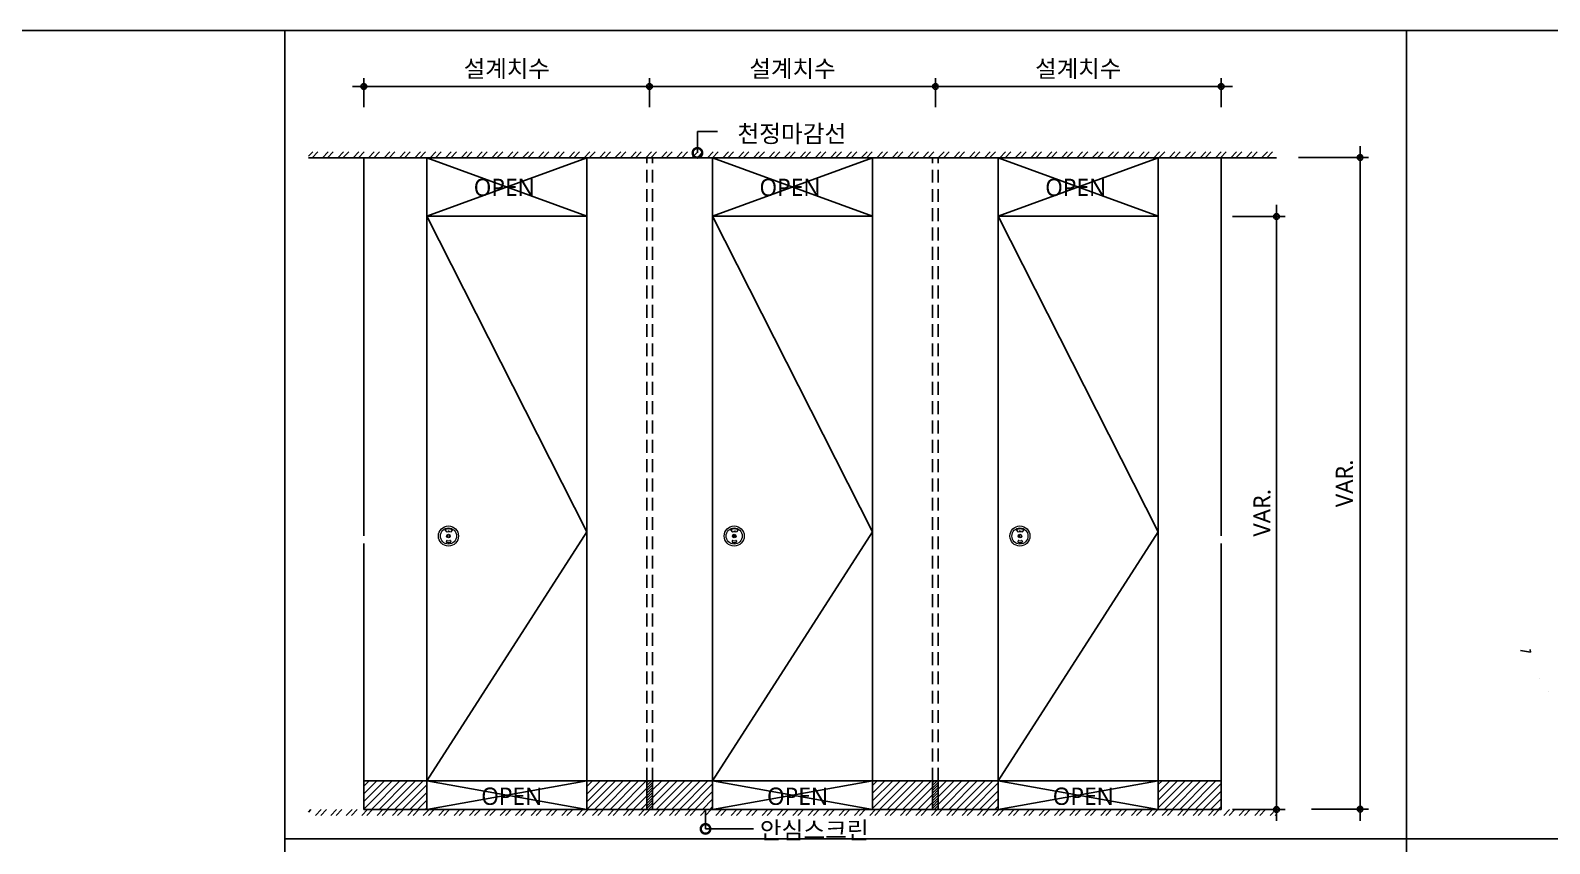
# Model space of a CAD drawing. Extents: x -255 to 8105, y -176 to 5714.
# Drawn here: x 2040 to 4698, y 4116 to 5538 of the extents above; entities that cross this region are included whole.
import ezdxf
from ezdxf.enums import TextEntityAlignment as Align

# ---------------------------------------------------------------- set-up
doc = ezdxf.new("R2010")
doc.units = 0
doc.header["$LTSCALE"] = 30
doc.linetypes.add('HIDDEN', pattern=[0.375, 0.25, -0.125])
doc.layers.get('0').update_dxf_attribs({"linetype": 'CONTINUOUS'})
for name, color, linetype in [('DIM', 7, 'CONTINUOUS'), ('HAT', 8, 'CONTINUOUS'), ('HID', 9, 'HIDDEN'), ('문자', 3, 'CONTINUOUS'), ('부자재', 4, 'CONTINUOUS'), ('잠금쇠(회전형)', 4, 'CONTINUOUS'), ('치수', 1, 'CONTINUOUS'), ('판넬', 2, 'CONTINUOUS'), ('해치', 8, 'CONTINUOUS')]:
    doc.layers.add(name, color=color, linetype=linetype)
doc.styles.add('HDW', font='gulim.ttc')
doc.styles.add('돋움', font='malgun.ttf')

# ---------------------------------------------------------------- blocks, each defined once
blk = doc.blocks.new('DIMDOT')
at = {"linetype": 'Continuous'}
blk.add_line((-2, 0), (2, 0), dxfattribs=at)
for radius in [0.5, 0.25]:
    blk.add_circle((0, 0), radius, dxfattribs=at)
blk = doc.blocks.new('_DOTSMALL')
at = {"color": 0, "linetype": 'ByBlock', "const_width": 0.5}
blk.add_lwpolyline([(-0.0625, 0, 1), (0.0625, 0, 1)], format="xyb", close=True, dxfattribs=at)
blk = doc.blocks.new('A$C63EC304E')
at = {"layer": '치수', "color": 1, "xscale": 2.5, "yscale": 2.5, "zscale": 2.5, "rotation": 234.3098741996962}
blk.add_blockref('_DOTSMALL', (0.31, 0.31), dxfattribs=at)
blk = doc.blocks.new('A$C2BC9653E')
at = {"layer": '치수', "xscale": 0.3333333333333333, "yscale": 0.3333333333333333, "zscale": 0.3333333333333333}
blk.add_blockref('A$C63EC304E', (0, 0), dxfattribs=at)
blk = doc.blocks.new('A$C7FC71301')
at = {"layer": '치수', "rotation": 180}
blk.add_blockref('A$C2BC9653E', (0.208, 0.208), dxfattribs=at)
blk = doc.blocks.new('A$C4A20372B')
at = {"layer": '치수'}
blk.add_blockref('A$C7FC71301', (0, 0), dxfattribs=at)
blk = doc.blocks.new('A$C566469F5')
at = {"layer": '치수'}
blk.add_blockref('A$C4A20372B', (0, 0), dxfattribs=at)
blk = doc.blocks.new('A$C7E317CD4')
at = {"layer": '해치', "xscale": 2, "yscale": 2, "zscale": 2}
blk.add_blockref('A$C566469F5', (0, 0), dxfattribs=at)
blk = doc.blocks.new('A$C601D7F27')
at = {"layer": '치수'}
blk.add_blockref('A$C7E317CD4', (0, 0), dxfattribs=at)
blk = doc.blocks.new('UNI-01', base_point=(7634, 7239))
at = {"color": 2}
for p, q in [((7634.4, 12777.2), (14886.8, 12777.2)), ((7634.4, 12777.2), (14886.8, 12777.2)), ((7634.4, 12777.2), (15616.4, 12777.2)), ((10160.8, 12554.5), (11854.4, 12554.5)), ((10367.5, 11464.7), (10257.5, 11464.7)), ((10257.5, 11464.7), (10257.5, 11414.7)), ((10367.5, 11414.7), (10367.5, 11464.7)), ((10647.5, 11464.7), (10647.5, 11414.7)), ((10867.5, 11464.7), (10647.5, 11464.7)), ((10647.5, 11464.7), (10647.5, 11414.7)), ((10752.5, 11464.7), (10752.5, 11414.7)), ((10762.5, 11464.7), (10752.5, 11464.7)), ((10752.5, 11464.7), (10752.5, 11414.7)), ((10762.5, 11414.7), (10762.5, 11464.7)), ((10867.5, 11414.7), (10867.5, 11464.7)), ((11147.5, 11464.7), (11367.5, 11464.7)), ((11147.5, 11414.7), (11147.5, 11464.7)), ((11252.5, 11464.7), (11252.5, 11414.7)), ((11262.5, 11464.7), (11252.5, 11464.7)), ((11252.5, 11464.7), (11252.5, 11414.7)), ((11262.5, 11414.7), (11262.5, 11464.7)), ((11367.5, 11464.7), (11367.5, 11414.7)), ((11367.5, 11464.7), (11367.5, 11414.7)), ((11647.5, 11464.7), (11757.5, 11464.7)), ((11647.5, 11414.7), (11647.5, 11464.7)), ((11757.5, 11464.7), (11757.5, 11414.7)), ((10257.5, 11414.7), (10367.5, 11414.7)), ((10647.5, 11414.7), (10867.5, 11414.7)), ((10752.5, 11414.7), (10762.5, 11414.7)), ((11367.5, 11414.7), (11147.5, 11414.7)), ((11252.5, 11414.7), (11262.5, 11414.7)), ((11757.5, 11414.7), (11647.5, 11414.7))]:
    blk.add_line(p, q, dxfattribs=at)
at = {"color": 8}
for p, q in [((10119.3, 10008), (10119.3, 12777.2)), ((12081.9, 10008), (12081.9, 12777.2)), ((10119.3, 11362.9), (13467.1, 11362.9))]:
    blk.add_line(p, q, dxfattribs=at)
for p, q in [((10257.5, 11893.4), (10257.5, 12554.5)), ((11757.5, 11893.4), (11757.5, 12554.5)), ((10257.5, 11879.6), (10257.5, 11414.7)), ((11757.5, 11879.6), (11757.5, 11414.7)), ((10257.5, 11414.7), (11757.5, 11414.7))]:
    blk.add_line(p, q)
at = {"color": 3, "linetype": 'Continuous'}
for p, q in [((10307.2, 11464.7), (10257.5, 11415)), ((10293.7, 11464.7), (10257.5, 11428.5)), ((10280.3, 11464.7), (10257.5, 11442)), ((10266.8, 11464.7), (10257.5, 11455.5)), ((10320.7, 11464.7), (10270.7, 11414.7)), ((10334.1, 11464.7), (10284.1, 11414.7)), ((10347.6, 11464.7), (10297.6, 11414.7)), ((10361.1, 11464.7), (10311.1, 11414.7)), ((10367.5, 11457.7), (10324.5, 11414.7)), ((10684.4, 11464.7), (10647.5, 11427.9)), ((10670.9, 11464.7), (10647.5, 11441.3)), ((10657.4, 11464.7), (10647.5, 11454.8)), ((10697.8, 11464.7), (10647.8, 11414.7)), ((10711.3, 11464.7), (10661.3, 11414.7)), ((10724.8, 11464.7), (10674.8, 11414.7)), ((10738.2, 11464.7), (10688.2, 11414.7)), ((10751.7, 11464.7), (10701.7, 11414.7)), ((10805.6, 11464.7), (10762.5, 11421.6)), ((10792.1, 11464.7), (10762.5, 11435.1)), ((10778.7, 11464.7), (10762.5, 11448.6)), ((10765.2, 11464.7), (10762.5, 11462)), ((10819.1, 11464.7), (10769.1, 11414.7)), ((10832.5, 11464.7), (10782.5, 11414.7)), ((10846, 11464.7), (10796, 11414.7)), ((10859.5, 11464.7), (10809.5, 11414.7)), ((10867.5, 11459.3), (10823, 11414.7)), ((11196.2, 11464.7), (11147.5, 11416)), ((11182.8, 11464.7), (11147.5, 11429.5)), ((11169.3, 11464.7), (11147.5, 11442.9)), ((11155.8, 11464.7), (11147.5, 11456.4)), ((11209.7, 11464.7), (11159.7, 11414.7)), ((11223.2, 11464.7), (11173.2, 11414.7)), ((11236.7, 11464.7), (11186.7, 11414.7)), ((11250.1, 11464.7), (11200.1, 11414.7)), ((11304, 11464.7), (11262.5, 11423.2)), ((11290.5, 11464.7), (11262.5, 11436.7)), ((11277.1, 11464.7), (11262.5, 11450.2)), ((11263.6, 11464.7), (11262.5, 11463.6)), ((11317.5, 11464.7), (11267.5, 11414.7)), ((11330.9, 11464.7), (11280.9, 11414.7)), ((11344.4, 11464.7), (11294.4, 11414.7)), ((11357.9, 11464.7), (11307.9, 11414.7)), ((11367.5, 11460.9), (11321.4, 11414.7)), ((11694.6, 11464.7), (11647.5, 11417.6)), ((11681.2, 11464.7), (11647.5, 11431.1)), ((11667.7, 11464.7), (11647.5, 11444.5)), ((11654.2, 11464.7), (11647.5, 11458)), ((11708.1, 11464.7), (11658.1, 11414.7)), ((11721.6, 11464.7), (11671.6, 11414.7)), ((11735.1, 11464.7), (11685.1, 11414.7)), ((11748.5, 11464.7), (11698.5, 11414.7)), ((11757.5, 11460.2), (11712, 11414.7)), ((10367.5, 11444.2), (10338, 11414.7)), ((10752.5, 11452), (10715.2, 11414.7)), ((10752.5, 11438.6), (10728.7, 11414.7)), ((10867.5, 11445.8), (10836.4, 11414.7)), ((10867.5, 11432.3), (10849.9, 11414.7)), ((11252.5, 11453.6), (11213.6, 11414.7)), ((11252.5, 11440.2), (11227.1, 11414.7)), ((11367.5, 11447.4), (11334.8, 11414.7)), ((11367.5, 11433.9), (11348.3, 11414.7)), ((11757.5, 11446.8), (11725.5, 11414.7)), ((11757.5, 11433.3), (11738.9, 11414.7)), ((10367.5, 11430.7), (10351.5, 11414.7)), ((10367.5, 11417.3), (10365, 11414.7)), ((10752.5, 11425.1), (10742.1, 11414.7)), ((10867.5, 11418.9), (10863.4, 11414.7)), ((11252.5, 11426.7), (11240.5, 11414.7)), ((11367.5, 11420.5), (11361.8, 11414.7)), ((11757.5, 11419.8), (11752.4, 11414.7))]:
    blk.add_line(p, q, dxfattribs=at)
at = {"color": 2, "linetype": 'Continuous'}
for p, q in [((10752.5, 11461), (10756.2, 11464.7)), ((10752.5, 11456.5), (10760.7, 11464.7)), ((10752.5, 11452), (10762.5, 11462)), ((11252.5, 11461), (11256.2, 11464.7)), ((11252.5, 11456.5), (11260.7, 11464.7)), ((11252.5, 11452), (11262.5, 11462)), ((10752.5, 11447.6), (10762.5, 11457.6)), ((10752.5, 11443.1), (10762.5, 11453.1)), ((10752.5, 11438.6), (10762.5, 11448.6)), ((10752.5, 11434.1), (10762.5, 11444.1)), ((10752.5, 11429.6), (10762.5, 11439.6)), ((10752.5, 11425.1), (10762.5, 11435.1)), ((11252.5, 11447.6), (11262.5, 11457.6)), ((11252.5, 11443.1), (11262.5, 11453.1)), ((11252.5, 11438.6), (11262.5, 11448.6)), ((11252.5, 11434.1), (11262.5, 11444.1)), ((11252.5, 11429.6), (11262.5, 11439.6)), ((11252.5, 11425.1), (11262.5, 11435.1)), ((10752.5, 11420.6), (10762.5, 11430.6)), ((10752.5, 11416.1), (10762.5, 11426.1)), ((10755.6, 11414.7), (10762.5, 11421.6)), ((10760.1, 11414.7), (10762.5, 11417.1)), ((11252.5, 11420.6), (11262.5, 11430.6)), ((11252.5, 11416.1), (11262.5, 11426.1)), ((11255.6, 11414.7), (11262.5, 11421.6)), ((11260.1, 11414.7), (11262.5, 11417.1))]:
    blk.add_line(p, q, dxfattribs=at)
at = {"layer": 'DIM', "ltscale": 10}
for p, q in [((10257.5, 12642.6), (10257.5, 12693.9)), ((10757.5, 12642.6), (10757.5, 12693.9)), ((10757.5, 12642.6), (10757.5, 12693.9)), ((11257.5, 12642.6), (11257.5, 12693.9)), ((11257.5, 12642.6), (11257.5, 12693.9)), ((11757.5, 12642.6), (11757.5, 12693.9)), ((10267.5, 12678.9), (10747.5, 12678.9)), ((10767.5, 12678.9), (11247.5, 12678.9)), ((11267.5, 12678.9), (11747.5, 12678.9)), ((11893.2, 12554.7), (12015.6, 12554.7)), ((12000.6, 11424.9), (12000.6, 12544.7)), ((11777.5, 12451.8), (11869.4, 12451.8)), ((11854.4, 12441.8), (11854.4, 11424.7)), ((11777.5, 11414.7), (11869.4, 11414.7)), ((11915.7, 11414.9), (12015.6, 11414.9))]:
    blk.add_line(p, q, dxfattribs=at)
at = {"layer": 'HAT', "linetype": 'Continuous'}
for p, q in [((10160.8, 12557.2), (10168.1, 12564.5)), ((10167.1, 12554.5), (10177.1, 12564.5)), ((10185, 12554.5), (10195, 12564.5)), ((10194, 12554.5), (10204, 12564.5)), ((10212, 12554.5), (10222, 12564.5)), ((10220.9, 12554.5), (10230.9, 12564.5)), ((10238.9, 12554.5), (10248.9, 12564.5)), ((10247.9, 12554.5), (10257.9, 12564.5)), ((10265.8, 12554.5), (10275.8, 12564.5)), ((10274.8, 12554.5), (10284.8, 12564.5)), ((10292.8, 12554.5), (10302.8, 12564.5)), ((10301.8, 12554.5), (10311.8, 12564.5)), ((10319.7, 12554.5), (10329.7, 12564.5)), ((10328.7, 12554.5), (10338.7, 12564.5)), ((10346.7, 12554.5), (10356.7, 12564.5)), ((10355.6, 12554.5), (10365.6, 12564.5)), ((10373.6, 12554.5), (10383.6, 12564.5)), ((10382.6, 12554.5), (10392.6, 12564.5)), ((10400.5, 12554.5), (10410.5, 12564.5)), ((10409.5, 12554.5), (10419.5, 12564.5)), ((10427.5, 12554.5), (10437.5, 12564.5)), ((10436.5, 12554.5), (10446.5, 12564.5)), ((10454.4, 12554.5), (10464.4, 12564.5)), ((10463.4, 12554.5), (10473.4, 12564.5)), ((10481.4, 12554.5), (10491.4, 12564.5)), ((10490.4, 12554.5), (10500.4, 12564.5)), ((10508.3, 12554.5), (10518.3, 12564.5)), ((10517.3, 12554.5), (10527.3, 12564.5)), ((10535.3, 12554.5), (10545.3, 12564.5)), ((10544.2, 12554.5), (10554.2, 12564.5)), ((10562.2, 12554.5), (10572.2, 12564.5)), ((10571.2, 12554.5), (10581.2, 12564.5)), ((10589.1, 12554.5), (10599.1, 12564.5)), ((10598.1, 12554.5), (10608.1, 12564.5)), ((10616.1, 12554.5), (10626.1, 12564.5)), ((10625.1, 12554.5), (10635.1, 12564.5)), ((10643, 12554.5), (10653, 12564.5)), ((10652, 12554.5), (10662, 12564.5)), ((10670, 12554.5), (10680, 12564.5)), ((10678.9, 12554.5), (10688.9, 12564.5)), ((10696.9, 12554.5), (10706.9, 12564.5)), ((10705.9, 12554.5), (10715.9, 12564.5)), ((10723.8, 12554.5), (10733.8, 12564.5)), ((10732.8, 12554.5), (10742.8, 12564.5)), ((10750.8, 12554.5), (10760.8, 12564.5)), ((10759.8, 12554.5), (10769.8, 12564.5)), ((10777.7, 12554.5), (10787.7, 12564.5)), ((10786.7, 12554.5), (10796.7, 12564.5)), ((10804.7, 12554.5), (10814.7, 12564.5)), ((10813.6, 12554.5), (10823.6, 12564.5)), ((10831.6, 12554.5), (10841.6, 12564.5)), ((10840.6, 12554.5), (10850.6, 12564.5)), ((10858.5, 12554.5), (10868.5, 12564.5)), ((10867.5, 12554.5), (10877.5, 12564.5)), ((10885.5, 12554.5), (10895.5, 12564.5)), ((10894.5, 12554.5), (10904.5, 12564.5)), ((10912.4, 12554.5), (10922.4, 12564.5)), ((10921.4, 12554.5), (10931.4, 12564.5)), ((10939.4, 12554.5), (10949.4, 12564.5)), ((10948.3, 12554.5), (10958.3, 12564.5)), ((10966.3, 12554.5), (10976.3, 12564.5)), ((10975.3, 12554.5), (10985.3, 12564.5)), ((10993.2, 12554.5), (11003.2, 12564.5)), ((11002.2, 12554.5), (11012.2, 12564.5)), ((11020.2, 12554.5), (11030.2, 12564.5)), ((11029.2, 12554.5), (11039.2, 12564.5)), ((11047.1, 12554.5), (11057.1, 12564.5)), ((11056.1, 12554.5), (11066.1, 12564.5)), ((11074.1, 12554.5), (11084.1, 12564.5)), ((11083, 12554.5), (11093, 12564.5)), ((11101, 12554.5), (11111, 12564.5)), ((11110, 12554.5), (11120, 12564.5)), ((11127.9, 12554.5), (11137.9, 12564.5)), ((11136.9, 12554.5), (11146.9, 12564.5)), ((11154.9, 12554.5), (11164.9, 12564.5)), ((11163.9, 12554.5), (11173.9, 12564.5)), ((11181.8, 12554.5), (11191.8, 12564.5)), ((11190.8, 12554.5), (11200.8, 12564.5)), ((11208.8, 12554.5), (11218.8, 12564.5)), ((11217.8, 12554.5), (11227.8, 12564.5)), ((11235.7, 12554.5), (11245.7, 12564.5)), ((11244.7, 12554.5), (11254.7, 12564.5)), ((11262.7, 12554.5), (11272.7, 12564.5)), ((11271.6, 12554.5), (11281.6, 12564.5)), ((11289.6, 12554.5), (11299.6, 12564.5)), ((11298.6, 12554.5), (11308.6, 12564.5)), ((11316.5, 12554.5), (11326.5, 12564.5)), ((11325.5, 12554.5), (11335.5, 12564.5)), ((11343.5, 12554.5), (11353.5, 12564.5)), ((11352.5, 12554.5), (11362.5, 12564.5)), ((11370.4, 12554.5), (11380.4, 12564.5)), ((11379.4, 12554.5), (11389.4, 12564.5)), ((11397.4, 12554.5), (11407.4, 12564.5)), ((11406.3, 12554.5), (11416.3, 12564.5)), ((11424.3, 12554.5), (11434.3, 12564.5)), ((11433.3, 12554.5), (11443.3, 12564.5)), ((11451.2, 12554.5), (11461.2, 12564.5)), ((11460.2, 12554.5), (11470.2, 12564.5)), ((11478.2, 12554.5), (11488.2, 12564.5)), ((11487.2, 12554.5), (11497.2, 12564.5)), ((11505.1, 12554.5), (11515.1, 12564.5)), ((11514.1, 12554.5), (11524.1, 12564.5)), ((11532.1, 12554.5), (11542.1, 12564.5)), ((11541, 12554.5), (11551, 12564.5)), ((11559, 12554.5), (11569, 12564.5)), ((11568, 12554.5), (11578, 12564.5)), ((11585.9, 12554.5), (11595.9, 12564.5)), ((11594.9, 12554.5), (11604.9, 12564.5)), ((11612.9, 12554.5), (11622.9, 12564.5)), ((11621.9, 12554.5), (11631.9, 12564.5)), ((11639.8, 12554.5), (11649.8, 12564.5)), ((11648.8, 12554.5), (11658.8, 12564.5)), ((11666.8, 12554.5), (11676.8, 12564.5)), ((11675.7, 12554.5), (11685.7, 12564.5)), ((11693.7, 12554.5), (11703.7, 12564.5)), ((11702.7, 12554.5), (11712.7, 12564.5)), ((11720.6, 12554.5), (11730.6, 12564.5)), ((11729.6, 12554.5), (11739.6, 12564.5)), ((11747.6, 12554.5), (11757.6, 12564.5)), ((11756.6, 12554.5), (11766.6, 12564.5)), ((11774.5, 12554.5), (11784.5, 12564.5)), ((11783.5, 12554.5), (11793.5, 12564.5)), ((11801.5, 12554.5), (11811.5, 12564.5)), ((11810.4, 12554.5), (11820.4, 12564.5)), ((11828.4, 12554.5), (11838.4, 12564.5)), ((11837.4, 12554.5), (11847.4, 12564.5)), ((10160.8, 11410.1), (10164.9, 11414.2)), ((10172.9, 11404.2), (10182.9, 11414.2)), ((10181.9, 11404.2), (10191.9, 11414.2)), ((10199.8, 11404.2), (10209.8, 11414.2)), ((10208.8, 11404.2), (10218.8, 11414.2)), ((10226.8, 11404.2), (10236.8, 11414.2)), ((10235.8, 11404.2), (10245.8, 11414.2)), ((10253.7, 11404.2), (10263.7, 11414.2)), ((10262.7, 11404.2), (10272.7, 11414.2)), ((10280.7, 11404.2), (10290.7, 11414.2)), ((10289.6, 11404.2), (10299.6, 11414.2)), ((10307.6, 11404.2), (10317.6, 11414.2)), ((10316.6, 11404.2), (10326.6, 11414.2)), ((10334.5, 11404.2), (10344.5, 11414.2)), ((10343.5, 11404.2), (10353.5, 11414.2)), ((10361.5, 11404.2), (10371.5, 11414.2)), ((10370.5, 11404.2), (10380.5, 11414.2)), ((10388.4, 11404.2), (10398.4, 11414.2)), ((10397.4, 11404.2), (10407.4, 11414.2)), ((10415.4, 11404.2), (10425.4, 11414.2)), ((10424.3, 11404.2), (10434.3, 11414.2)), ((10442.3, 11404.2), (10452.3, 11414.2)), ((10451.3, 11404.2), (10461.3, 11414.2)), ((10469.2, 11404.2), (10479.2, 11414.2)), ((10478.2, 11404.2), (10488.2, 11414.2)), ((10496.2, 11404.2), (10506.2, 11414.2)), ((10505.2, 11404.2), (10515.2, 11414.2)), ((10523.1, 11404.2), (10533.1, 11414.2)), ((10532.1, 11404.2), (10542.1, 11414.2)), ((10550.1, 11404.2), (10560.1, 11414.2)), ((10559, 11404.2), (10569, 11414.2)), ((10577, 11404.2), (10587, 11414.2)), ((10586, 11404.2), (10596, 11414.2)), ((10603.9, 11404.2), (10613.9, 11414.2)), ((10612.9, 11404.2), (10622.9, 11414.2)), ((10630.9, 11404.2), (10640.9, 11414.2)), ((10639.9, 11404.2), (10649.9, 11414.2)), ((10657.8, 11404.2), (10667.8, 11414.2)), ((10666.8, 11404.2), (10676.8, 11414.2)), ((10684.8, 11404.2), (10694.8, 11414.2)), ((10693.7, 11404.2), (10703.7, 11414.2)), ((10711.7, 11404.2), (10721.7, 11414.2)), ((10720.7, 11404.2), (10730.7, 11414.2)), ((10738.6, 11404.2), (10748.6, 11414.2)), ((10747.6, 11404.2), (10757.6, 11414.2)), ((10765.6, 11404.2), (10775.6, 11414.2)), ((10774.6, 11404.2), (10784.6, 11414.2)), ((10792.5, 11404.2), (10802.5, 11414.2)), ((10801.5, 11404.2), (10811.5, 11414.2)), ((10819.5, 11404.2), (10829.5, 11414.2)), ((10828.4, 11404.2), (10838.4, 11414.2)), ((10846.4, 11404.2), (10856.4, 11414.2)), ((10855.4, 11404.2), (10865.4, 11414.2)), ((10873.3, 11404.2), (10883.3, 11414.2)), ((10882.3, 11404.2), (10892.3, 11414.2)), ((10900.3, 11404.2), (10910.3, 11414.2)), ((10909.3, 11404.2), (10919.3, 11414.2)), ((10927.2, 11404.2), (10937.2, 11414.2)), ((10936.2, 11404.2), (10946.2, 11414.2)), ((10954.2, 11404.2), (10964.2, 11414.2)), ((10963.2, 11404.2), (10973.2, 11414.2)), ((10981.1, 11404.2), (10991.1, 11414.2)), ((10990.1, 11404.2), (11000.1, 11414.2)), ((11008.1, 11404.2), (11018.1, 11414.2)), ((11017, 11404.2), (11027, 11414.2)), ((11035, 11404.2), (11045, 11414.2)), ((11044, 11404.2), (11054, 11414.2)), ((11061.9, 11404.2), (11071.9, 11414.2)), ((11070.9, 11404.2), (11080.9, 11414.2)), ((11088.9, 11404.2), (11098.9, 11414.2)), ((11097.9, 11404.2), (11107.9, 11414.2)), ((11115.8, 11404.2), (11125.8, 11414.2)), ((11124.8, 11404.2), (11134.8, 11414.2)), ((11142.8, 11404.2), (11152.8, 11414.2)), ((11151.7, 11404.2), (11161.7, 11414.2)), ((11169.7, 11404.2), (11179.7, 11414.2)), ((11178.7, 11404.2), (11188.7, 11414.2)), ((11196.6, 11404.2), (11206.6, 11414.2)), ((11205.6, 11404.2), (11215.6, 11414.2)), ((11223.6, 11404.2), (11233.6, 11414.2)), ((11232.6, 11404.2), (11242.6, 11414.2)), ((11250.5, 11404.2), (11260.5, 11414.2)), ((11259.5, 11404.2), (11269.5, 11414.2)), ((11277.5, 11404.2), (11287.5, 11414.2)), ((11286.4, 11404.2), (11296.4, 11414.2)), ((11304.4, 11404.2), (11314.4, 11414.2)), ((11313.4, 11404.2), (11323.4, 11414.2)), ((11331.3, 11404.2), (11341.3, 11414.2)), ((11340.3, 11404.2), (11350.3, 11414.2)), ((11358.3, 11404.2), (11368.3, 11414.2)), ((11367.3, 11404.2), (11377.3, 11414.2)), ((11385.2, 11404.2), (11395.2, 11414.2)), ((11394.2, 11404.2), (11404.2, 11414.2)), ((11412.2, 11404.2), (11422.2, 11414.2)), ((11421.1, 11404.2), (11431.1, 11414.2)), ((11439.1, 11404.2), (11449.1, 11414.2)), ((11448.1, 11404.2), (11458.1, 11414.2)), ((11466, 11404.2), (11476, 11414.2)), ((11475, 11404.2), (11485, 11414.2)), ((11493, 11404.2), (11503, 11414.2)), ((11502, 11404.2), (11512, 11414.2)), ((11519.9, 11404.2), (11529.9, 11414.2)), ((11528.9, 11404.2), (11538.9, 11414.2)), ((11546.9, 11404.2), (11556.9, 11414.2)), ((11555.8, 11404.2), (11565.8, 11414.2)), ((11573.8, 11404.2), (11583.8, 11414.2)), ((11582.8, 11404.2), (11592.8, 11414.2)), ((11600.8, 11404.2), (11610.8, 11414.2)), ((11609.7, 11404.2), (11619.7, 11414.2)), ((11627.7, 11404.2), (11637.7, 11414.2)), ((11636.7, 11404.2), (11646.7, 11414.2)), ((11654.6, 11404.2), (11664.6, 11414.2)), ((11663.6, 11404.2), (11673.6, 11414.2)), ((11681.6, 11404.2), (11691.6, 11414.2)), ((11690.6, 11404.2), (11700.6, 11414.2)), ((11708.5, 11404.2), (11718.5, 11414.2)), ((11717.5, 11404.2), (11727.5, 11414.2)), ((11735.5, 11404.2), (11745.5, 11414.2)), ((11744.4, 11404.2), (11754.4, 11414.2)), ((11762.4, 11404.2), (11772.4, 11414.2)), ((11771.4, 11404.2), (11781.4, 11414.2)), ((11789.3, 11404.2), (11799.3, 11414.2)), ((11798.3, 11404.2), (11808.3, 11414.2)), ((11816.3, 11404.2), (11826.3, 11414.2)), ((11825.3, 11404.2), (11835.3, 11414.2)), ((11843.2, 11404.2), (11853.2, 11414.2)), ((11852.2, 11404.2), (11854.4, 11406.5))]:
    blk.add_line(p, q, dxfattribs=at)
at = {"layer": 'HID', "ltscale": 3}
for p, q in [((10752.5, 11464.7), (10752.5, 12554.5)), ((10762.5, 11464.7), (10762.5, 12554.5)), ((11252.5, 11464.7), (11252.5, 12554.5)), ((11262.5, 11464.7), (11262.5, 12554.5))]:
    blk.add_line(p, q, dxfattribs=at)
at = {"layer": 'HID'}
for p, q in [((10752.5, 12554.5), (10762.5, 12554.5)), ((11252.5, 12554.5), (11262.5, 12554.5))]:
    blk.add_line(p, q, dxfattribs=at)
at = {"layer": '부자재', "color": 3}
blk.add_line((11757.5, 12554.5), (10257.5, 12554.5), dxfattribs=at)
blk.add_line((11757.5, 12554.5), (10257.5, 12554.5), dxfattribs=at)
at = {"layer": '잠금쇠(회전형)', "linetype": 'Continuous', "lineweight": 15}
for p, q in [((10398.9, 11903.4), (10402.6, 11899.5)), ((10402.2, 11884.2), (10401.8, 11883.1)), ((10404.1, 11895.7), (10404.1, 11890)), ((10406.8, 11895.7), (10406.8, 11889.9)), ((10412.6, 11903.4), (10409, 11899.5)), ((10409.4, 11884.2), (10409.8, 11883.1)), ((10898.9, 11903.4), (10902.6, 11899.5)), ((10902.2, 11884.2), (10901.8, 11883.1)), ((10904.1, 11895.7), (10904.1, 11890)), ((10906.8, 11895.7), (10906.8, 11889.9)), ((10912.6, 11903.4), (10909, 11899.5)), ((10909.4, 11884.2), (10909.8, 11883.1)), ((11398.9, 11903.4), (11402.6, 11899.5)), ((11402.2, 11884.2), (11401.8, 11883.1)), ((11404.1, 11895.7), (11404.1, 11890)), ((11406.8, 11895.7), (11406.8, 11889.9)), ((11412.6, 11903.4), (11409, 11899.5)), ((11409.4, 11884.2), (11409.8, 11883.1))]:
    blk.add_line(p, q, dxfattribs=at)
for centre, radius in [((10405.5, 11892.8), 17.6), ((10905.5, 11892.8), 17.6), ((11405.5, 11892.8), 17.6), ((10405.5, 11892.8), 14.1), ((10405.5, 11892.8), 3.21), ((10905.5, 11892.8), 14.1), ((10905.5, 11892.8), 3.21), ((11405.5, 11892.8), 14.1), ((11405.5, 11892.8), 3.21)]:
    blk.add_circle(centre, radius, dxfattribs=at)
for centre, radius, start, end in [((10405.8, 11891.1), 14.1, 61.0478, 118.9522), ((10402.7, 11882.8), 0.98, 160.8571, 255.4685), ((10403.1, 11883.9), 0.98, 72.2332, 160.8571), ((10405.8, 11893.5), 6.81, 61.8696, 118.1304), ((10405.8, 11892.2), 7.75, 252.2332, 287.7668), ((10408.4, 11883.9), 0.98, 19.1429, 107.7668), ((10408.8, 11882.8), 0.98, 284.5315, 19.1429), ((10905.8, 11891.1), 14.1, 61.0478, 118.9522), ((10902.7, 11882.8), 0.98, 160.8571, 255.4685), ((10903.1, 11883.9), 0.98, 72.2332, 160.8571), ((10905.8, 11893.5), 6.81, 61.8696, 118.1304), ((10905.8, 11892.2), 7.75, 252.2332, 287.7668), ((10908.4, 11883.9), 0.98, 19.1429, 107.7668), ((10908.8, 11882.8), 0.98, 284.5315, 19.1429), ((11405.8, 11891.1), 14.1, 61.0478, 118.9522), ((11402.7, 11882.8), 0.98, 160.8571, 255.4685), ((11403.1, 11883.9), 0.98, 72.2332, 160.8571), ((11405.8, 11893.5), 6.81, 61.8696, 118.1304), ((11405.8, 11892.2), 7.75, 252.2332, 287.7668), ((11408.4, 11883.9), 0.98, 19.1429, 107.7668), ((11408.8, 11882.8), 0.98, 284.5315, 19.1429), ((10405.8, 11894.6), 13.2, 255.4685, 284.5315), ((10905.8, 11894.6), 13.2, 255.4685, 284.5315), ((11405.8, 11894.6), 13.2, 255.4685, 284.5315)]:
    blk.add_arc(centre, radius, start, end, dxfattribs=at)
at = {"layer": '치수'}
for p, q in [((10841.2, 12563.1), (10841.2, 12600.2)), ((10841.2, 12600.2), (10876.3, 12600.2)), ((10367.5, 12554.5), (10647.5, 12452.5)), ((10647.5, 12554.5), (10367.5, 12452.5)), ((10867.5, 12554.5), (11147.5, 12452.5)), ((11147.5, 12554.5), (10867.5, 12452.5)), ((11647.5, 12554.5), (11367.5, 12452.5)), ((11367.5, 12554.5), (11647.5, 12452.5)), ((10647.5, 11900.1), (10367.5, 12452.5)), ((11147.5, 11900.1), (10867.5, 12452.5)), ((11647.5, 11900.1), (11367.5, 12452.5)), ((10647.5, 11900.1), (10367.5, 11464.7)), ((11147.5, 11900.1), (10867.5, 11464.7)), ((11647.5, 11900.1), (11367.5, 11464.7)), ((10367.5, 11464.7), (10647.5, 11414.7)), ((10647.5, 11464.7), (10367.5, 11414.7)), ((10867.5, 11464.7), (11147.5, 11414.7)), ((11147.5, 11464.7), (10867.5, 11414.7)), ((11367.5, 11464.7), (11647.5, 11414.7)), ((11647.5, 11464.7), (11367.5, 11414.7)), ((10855.4, 11414.7), (10855.4, 11380.5)), ((10939.5, 11380.5), (10855.4, 11380.5))]:
    blk.add_line(p, q, dxfattribs=at)
at = {"layer": '판넬'}
for p, q in [((10367.5, 12554.5), (10367.5, 11464.7)), ((10647.5, 12554.5), (10647.5, 11507.8)), ((10867.5, 12554.5), (10867.5, 11464.7)), ((11147.5, 12554.5), (11147.5, 11507.8)), ((11367.5, 12554.5), (11367.5, 11464.7)), ((11647.5, 12554.5), (11647.5, 11507.8)), ((10647.5, 12452.5), (10367.5, 12452.5)), ((11147.5, 12452.5), (10867.5, 12452.5)), ((11647.5, 12452.5), (11367.5, 12452.5)), ((11147.5, 12329.7), (11147.5, 12317.3)), ((11647.5, 12329.7), (11647.5, 12317.3)), ((10647.5, 11507.8), (10647.5, 11464.7)), ((11147.5, 11507.8), (11147.5, 11464.7)), ((11647.5, 11507.8), (11647.5, 11464.7)), ((10647.5, 11464.7), (10367.5, 11464.7)), ((11147.5, 11464.7), (10867.5, 11464.7)), ((11647.5, 11464.7), (11367.5, 11464.7))]:
    blk.add_line(p, q, dxfattribs=at)
at = {"layer": '판넬', "color": 3}
for p, q in [((10367.5, 11464.7), (10257.5, 11464.7)), ((10867.5, 11464.7), (10647.5, 11464.7)), ((10867.5, 11464.7), (10767.5, 11464.7)), ((11367.5, 11464.7), (11147.5, 11464.7)), ((11757.5, 11464.7), (11647.5, 11464.7))]:
    blk.add_line(p, q, dxfattribs=at)
at = {"layer": '판넬', "color": 4}
blk.add_line((11367.5, 11464.7), (11267.5, 11464.7), dxfattribs=at)
at = {"layer": '해치', "linetype": 'Continuous'}
for p, q in [((12281.2, 11692.5), (12298.8, 11689.8)), ((12298.8, 11689.8), (12298.3, 11694.6)), ((12314.9, 11643), (12314.9, 11643)), ((12330.3, 11621.1), (12330.3, 11621.1))]:
    blk.add_line(p, q, dxfattribs=at)
at = {"layer": 'DIM', "xscale": 10, "yscale": 10, "zscale": 10}
for p, rotation in [((10257.5, 12678.9), 180), ((10757.5, 12678.9), 180), ((11257.5, 12678.9), 180), ((12000.6, 12554.7), 90), ((11854.4, 12451.8), 90), ((11854.4, 11414.7), 270), ((12000.6, 11414.9), 270)]:
    blk.add_blockref('DIMDOT', p, dxfattribs=dict(at, rotation=rotation))
for p in [(10757.5, 12678.9), (11257.5, 12678.9), (11757.5, 12678.9)]:
    blk.add_blockref('DIMDOT', p, dxfattribs=at)
at = {"layer": '치수', "xscale": -20, "yscale": 20, "zscale": 20, "rotation": 180}
blk.add_blockref('A$C601D7F27', (10837, 12567.1), dxfattribs=at)
at = {"layer": '치수', "xscale": -20, "yscale": 20, "zscale": 20}
blk.add_blockref('A$C601D7F27', (10859.5, 11376.4), dxfattribs=at)
at = {"layer": 'DIM', "color": 3, "char_height": 30, "attachment_point": 5, "style": '돋움'}
for insert in [(10507.5, 12708.6), (11007.5, 12708.6), (11507.5, 12708.6)]:
    blk.add_mtext('설계치수', dxfattribs=dict(at, insert=insert))
at = {"layer": 'DIM', "color": 3, "char_height": 30, "attachment_point": 5, "rotation": 90, "style": '돋움'}
for insert in [(11973.3, 11984.8), (11829.2, 11933.3)]:
    blk.add_mtext('VAR.', dxfattribs=dict(at, insert=insert))
at = {"layer": '문자', "style": '돋움'}
for s, p in [('천정마감선', (11006.4, 12596.8)), ('OPEN', (10503.1, 12502.6)), ('OPEN', (11003.1, 12502.6)), ('OPEN', (11503.1, 12502.6)), ('OPEN', (10516.3, 11437.7)), ('OPEN', (11016.3, 11437.7)), ('OPEN', (11516.3, 11437.7)), ('안심스크린', (11045.6, 11378.8))]:
    blk.add_text(s, height=30.34, dxfattribs=at).set_placement(p, align=Align.MIDDLE)
at = {"layer": '잠금쇠(회전형)', "linetype": 'Continuous', "lineweight": 15, "style": 'HDW', "width": 0.659278}
for p, p2 in [((10402.6, 11901.4), (10408.8, 11901.4)), ((10902.6, 11901.4), (10908.8, 11901.4)), ((11402.6, 11901.4), (11408.8, 11901.4))]:
    blk.add_text('사용중', height=2.3, dxfattribs=at).set_placement(p, p2, align=Align.FIT)

msp = doc.modelspace()

# ---------------------------------------------------------------- block references
msp.add_blockref('UNI-01', (0, 0))

doc.saveas('drawing.dxf')
